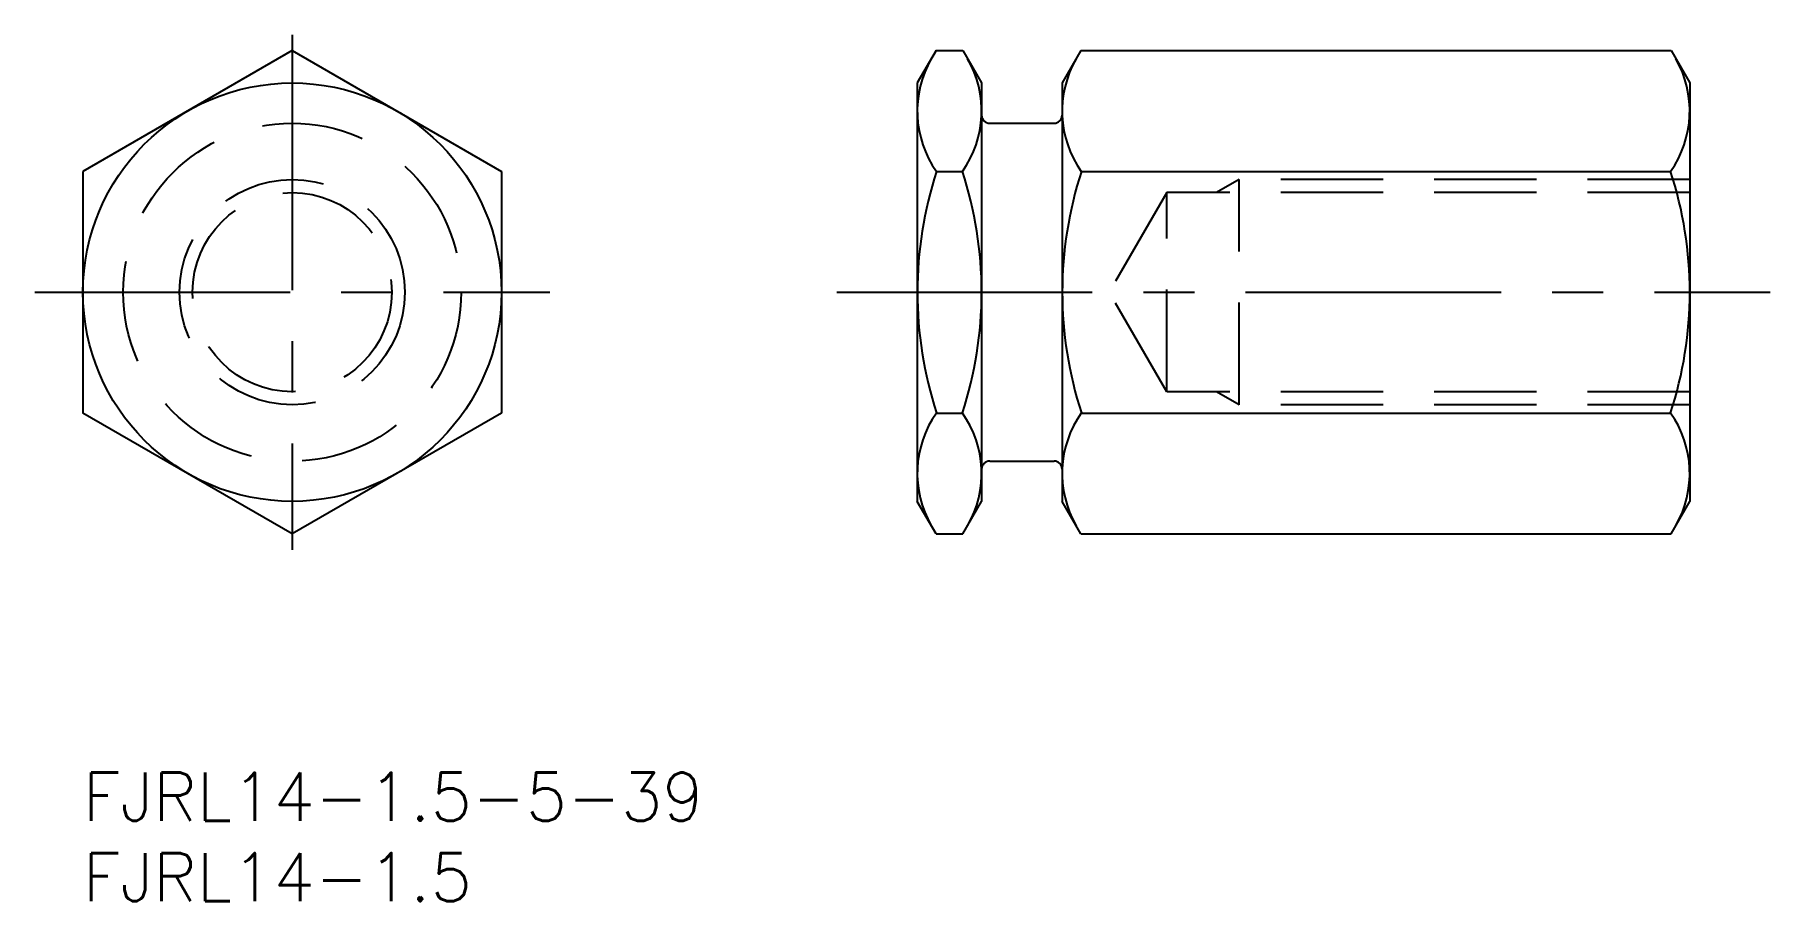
# Model space of a CAD drawing. Extents: x -3 to 105, y -8 to 46.
import ezdxf

# ---------------------------------------------------------------- set-up
doc = ezdxf.new("R2010")
doc.units = 0
doc.header["$LTSCALE"] = 0.5
doc.linetypes.add('CENTER', pattern=[50.8, 31.75, -6.35, 6.35, -6.35])
doc.linetypes.add('DASHED', pattern=[19.05, 12.7, -6.35])
for name, color, linetype in [('MSM_CENTER', 1, 'CENTER'), ('MSM_CONTINUOUS', 7, 'CONTINUOUS'), ('MSM_DASHED', 4, 'DASHED'), ('MSM_PART_NUMBER', 7, 'CONTINUOUS')]:
    doc.layers.add(name, color=color, linetype=linetype)
doc.styles.get("Standard").update_dxf_attribs({"font": 'txt.shx', "height": 3, "bigfont": 'bigfont.shx'})

# ---------------------------------------------------------------- blocks, each defined once
blk = doc.blocks.new('*U15')
at = {"layer": 'MSM_PART_NUMBER'}
blk.add_text('FJRL14-1.5-5-39', height=3, dxfattribs=at).set_placement((0, -3))
blk = doc.blocks.new('*U16')
at = {"layer": 'MSM_PART_NUMBER'}
blk.add_text('FJRL14-1.5', height=3, dxfattribs=at).set_placement((0, -8))

msp = doc.modelspace()

# ---------------------------------------------------------------- linework, layer by layer
at = {"layer": 'MSM_CENTER'}
for p, q in [((13, 45.85), (13, 13.85)), ((-3, 29.85), (29, 29.85)), ((46.84, 29.85), (104.84, 29.85))]:
    msp.add_line(p, q, dxfattribs=at)
at = {"layer": 'MSM_CONTINUOUS'}
for p, q in [((13, 44.86), (0, 37.36)), ((13, 44.86), (26, 37.36)), ((53.01, 44.86), (51.84, 42.85)), ((53.01, 44.86), (54.68, 44.86)), ((54.68, 44.86), (55.84, 42.85)), ((62.01, 44.86), (60.84, 42.85)), ((62.01, 44.86), (98.68, 44.86)), ((98.68, 44.86), (99.84, 42.85)), ((51.84, 42.85), (51.84, 16.85)), ((55.84, 42.85), (55.84, 16.85)), ((60.84, 42.85), (60.84, 16.85)), ((99.84, 42.85), (99.84, 16.85)), ((6.5, 41.11), (6.5, 41.11)), ((56.34, 40.35), (60.34, 40.35)), ((0, 37.36), (0, 22.34)), ((26, 37.36), (26, 22.34)), ((53.04, 37.36), (54.65, 37.36)), ((62.04, 37.36), (98.65, 37.36)), ((13, 14.84), (0, 22.34)), ((26, 22.34), (13, 14.84)), ((53.04, 22.34), (54.65, 22.34)), ((62.04, 22.34), (98.65, 22.34)), ((56.34, 19.35), (60.34, 19.35)), ((53.01, 14.84), (51.84, 16.85)), ((54.68, 14.84), (55.84, 16.85)), ((62.01, 14.84), (60.84, 16.85)), ((98.68, 14.84), (99.84, 16.85)), ((53.01, 14.84), (54.68, 14.84)), ((62.01, 14.84), (98.68, 14.84))]:
    msp.add_line(p, q, dxfattribs=at)
msp.add_circle((13, 29.85), 13, dxfattribs=at)
for centre, radius, start, end in [((58.34, 41.11), 6.5, 150, 215.2644), ((49.34, 41.11), 6.5, 324.7356, 30), ((67.34, 41.11), 6.5, 150, 215.2644), ((93.34, 41.11), 6.5, 324.7356, 30), ((56.34, 40.85), 0.5, 180, 270), ((60.34, 40.85), 0.5, 270, 0), ((76.06, 29.85), 24.21, 161.9403, 198.0597), ((31.63, 29.85), 24.21, 341.9403, 18.0597), ((85.06, 29.85), 24.21, 161.9403, 198.0597), ((75.63, 29.85), 24.21, 341.9403, 18.0597), ((58.34, 18.59), 6.5, 144.7356, 210), ((49.34, 18.59), 6.5, 330, 35.2644), ((67.34, 18.59), 6.5, 144.7356, 210), ((93.34, 18.59), 6.5, 330, 35.2644), ((56.34, 18.85), 0.5, 90, 180), ((60.34, 18.85), 0.5, 0, 90)]:
    msp.add_arc(centre, radius, start, end, dxfattribs=at)
at = {"layer": 'MSM_DASHED'}
for p, q in [((71.84, 36.85), (70.44, 36.04)), ((99.84, 36.85), (71.84, 36.85)), ((71.84, 22.85), (71.84, 36.85)), ((67.34, 36.04), (63.77, 29.85)), ((99.84, 36.04), (67.34, 36.04)), ((67.34, 23.66), (67.34, 36.04)), ((67.34, 23.66), (63.77, 29.85)), ((99.84, 23.66), (67.34, 23.66)), ((71.84, 22.85), (70.44, 23.66)), ((99.84, 22.85), (71.84, 22.85))]:
    msp.add_line(p, q, dxfattribs=at)
for radius in [10.5, 7, 6.19]:
    msp.add_circle((13, 29.85), radius, dxfattribs=at)

# ---------------------------------------------------------------- block references
at = {"layer": 'MSM_CONTINUOUS'}
for name in ['*U15', '*U16']:
    msp.add_blockref(name, (0, 0), dxfattribs=at)

doc.saveas('drawing.dxf')
